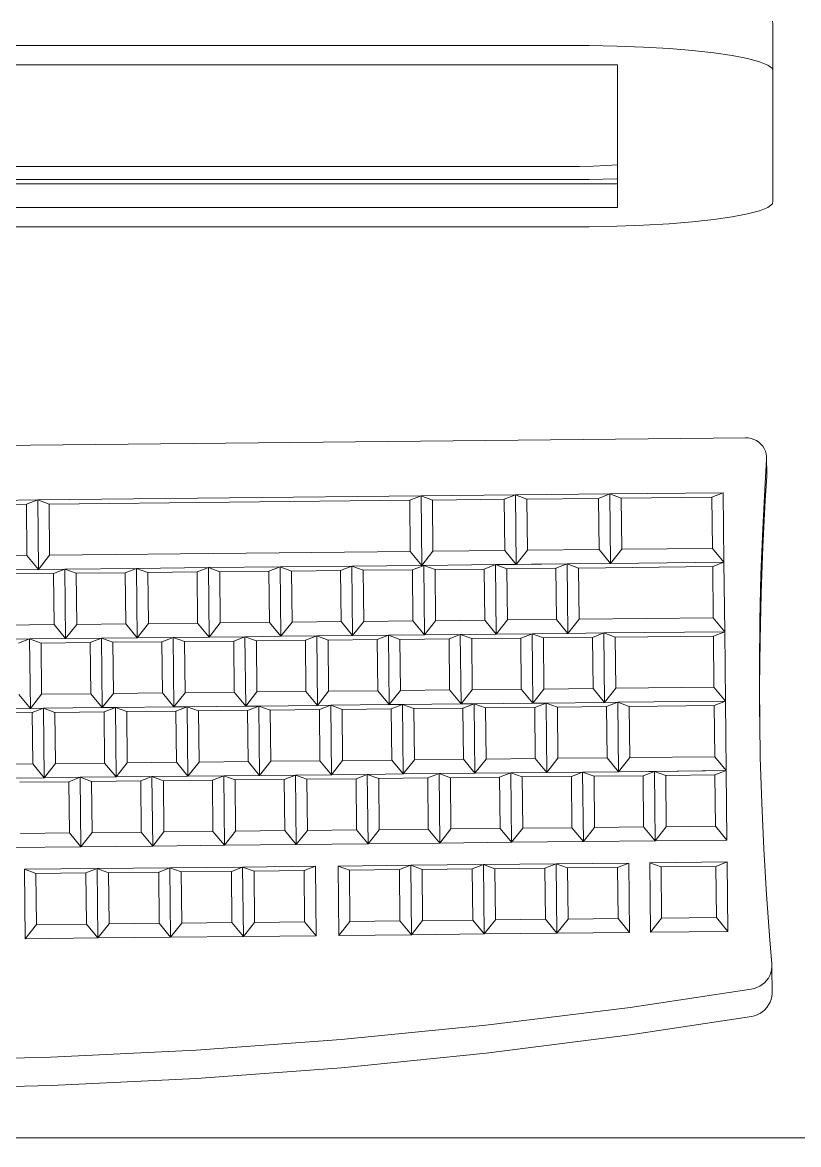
# Model space of a CAD drawing. Header units: metres. Extents: x -17 to 101, y 0 to 79.
# Drawn here: x 58.6773 to 58.8827, y 23.6111 to 23.908 of the extents above; entities that cross this region are included whole.
import ezdxf

# ---------------------------------------------------------------- set-up
doc = ezdxf.new("R2010")
doc.units = ezdxf.units.M
doc.linetypes.add('HIDDEN2', pattern=[0.1875, 0.125, -0.0625])
doc.layers.add('Cotas varias El', color=253, linetype='Continuous', lineweight=13)
doc.layers.add('TOMACORRIENTE', color=5, linetype='HIDDEN2', lineweight=30)

msp = doc.modelspace()

# ---------------------------------------------------------------- linework, layer by layer
at = {"layer": 'Cotas varias El'}
for p, q in [((58.8759, 23.90766), (58.87577, 23.90839)), ((58.8759, 23.90766), (58.8759, 23.89511)), ((58.82141, 23.90192), (58.43717, 23.90192)), ((58.82725, 23.90191), (58.82141, 23.90192)), ((58.83459, 23.90176), (58.82725, 23.90191)), ((58.8417, 23.90148), (58.83459, 23.90176)), ((58.84843, 23.90109), (58.8417, 23.90148)), ((58.85466, 23.90058), (58.84843, 23.90109)), ((58.86028, 23.89997), (58.85466, 23.90058)), ((58.86516, 23.89927), (58.86028, 23.89997)), ((58.86922, 23.89849), (58.86516, 23.89927)), ((58.87238, 23.89764), (58.86922, 23.89849)), ((58.8348, 23.89678), (58.42377, 23.89678)), ((58.8348, 23.87031), (58.8348, 23.89678)), ((58.87457, 23.89676), (58.87238, 23.89764)), ((58.87577, 23.89584), (58.87457, 23.89676)), ((58.8759, 23.89511), (58.87577, 23.89584)), ((58.8759, 23.86075), (58.8759, 23.89511)), ((58.43748, 23.86992), (58.8211, 23.86992)), ((58.8211, 23.86992), (58.82473, 23.86993)), ((58.82473, 23.86993), (58.82831, 23.87)), ((58.82831, 23.87), (58.83178, 23.87014)), ((58.83178, 23.87014), (58.8348, 23.87031)), ((58.8348, 23.86666), (58.8348, 23.87031)), ((58.8348, 23.86535), (58.42377, 23.86535)), ((58.82141, 23.86649), (58.43717, 23.86649)), ((58.82725, 23.86651), (58.82141, 23.86649)), ((58.83459, 23.86666), (58.82725, 23.86651)), ((58.8348, 23.86666), (58.83459, 23.86666)), ((58.8348, 23.86535), (58.8348, 23.86666)), ((58.8348, 23.85907), (58.8348, 23.86535)), ((58.87577, 23.86002), (58.87457, 23.8591)), ((58.8759, 23.86075), (58.87577, 23.86002)), ((58.8348, 23.85907), (58.42377, 23.85907)), ((58.86516, 23.85659), (58.86028, 23.85589)), ((58.86922, 23.85737), (58.86516, 23.85659)), ((58.87238, 23.85821), (58.86922, 23.85737)), ((58.87457, 23.8591), (58.87238, 23.85821)), ((58.82141, 23.85393), (58.43717, 23.85393)), ((58.82725, 23.85395), (58.82141, 23.85393)), ((58.83459, 23.8541), (58.82725, 23.85395)), ((58.8417, 23.85437), (58.83459, 23.8541)), ((58.84843, 23.85477), (58.8417, 23.85437)), ((58.85466, 23.85528), (58.84843, 23.85477)), ((58.86028, 23.85589), (58.85466, 23.85528)), ((58.86863, 23.79815, 0.04243), (58.42065, 23.79349, 0.04243)), ((58.86863, 23.79815, 0.04243), (58.86939, 23.7981, 0.04243)), ((58.86939, 23.7981, 0.04243), (58.87014, 23.79796, 0.04243)), ((58.87014, 23.79796, 0.04243), (58.87086, 23.79772, 0.04243)), ((58.87086, 23.79772, 0.04243), (58.87155, 23.79738, 0.04243)), ((58.87155, 23.79738, 0.04243), (58.87217, 23.79696, 0.04243)), ((58.87217, 23.79696, 0.04243), (58.87274, 23.79646, 0.04243)), ((58.87274, 23.79646, 0.04243), (58.87322, 23.79589, 0.04243)), ((58.87322, 23.79589, 0.04243), (58.87362, 23.79526, 0.04243)), ((58.87362, 23.79526, 0.04243), (58.87393, 23.79458, 0.04243)), ((58.87393, 23.79458, 0.04243), (58.87414, 23.79387, 0.04243)), ((58.87384, 23.78613, 0.04243), (58.87425, 23.7924, 0.04243)), ((58.87414, 23.79387, 0.04243), (58.87425, 23.79314, 0.04243)), ((58.87425, 23.79314, 0.04243), (58.87425, 23.7924, 0.04243)), ((58.87425, 23.7924, 0.04243), (58.87429, 23.78873, 0.04243)), ((58.87429, 23.78873, 0.04243), (58.87429, 23.78797, 0.04243)), ((58.87321, 23.77404, 0.04243), (58.87384, 23.78613, 0.04243)), ((58.87389, 23.78158, 0.04243), (58.87429, 23.78797, 0.04243)), ((58.68129, 23.78169, 0.04243), (58.78278, 23.78274, 0.04243)), ((58.78278, 23.78274, 0.04243), (58.7798, 23.78159, 0.04243)), ((58.78278, 23.78274, 0.04243), (58.80778, 23.783, 0.04243)), ((58.78298, 23.76437, 0.04243), (58.78278, 23.78274, 0.04243)), ((58.78278, 23.78274, 0.04243), (58.7858, 23.78165, 0.04243)), ((58.80778, 23.783, 0.04243), (58.80479, 23.78185, 0.04243)), ((58.80778, 23.783, 0.04243), (58.83278, 23.78326, 0.04243)), ((58.80778, 23.783, 0.04243), (58.80797, 23.76463, 0.04243)), ((58.80778, 23.783, 0.04243), (58.81079, 23.78191, 0.04243)), ((58.83278, 23.78326, 0.04243), (58.82979, 23.78211, 0.04243)), ((58.83278, 23.78326, 0.04243), (58.86278, 23.78358, 0.04243)), ((58.83297, 23.76489, 0.04243), (58.83278, 23.78326, 0.04243)), ((58.83278, 23.78326, 0.04243), (58.83579, 23.78217, 0.04243)), ((58.83579, 23.78217, 0.04243), (58.85979, 23.78242, 0.04243)), ((58.86278, 23.78358, 0.04243), (58.85979, 23.78242, 0.04243)), ((58.85979, 23.78242, 0.04243), (58.85993, 23.76888, 0.04243)), ((58.86278, 23.78358, 0.04243), (58.86297, 23.7652, 0.04243)), ((58.65629, 23.78143, 0.04243), (58.68129, 23.78169, 0.04243)), ((58.6593, 23.78034, 0.04243), (58.6783, 23.78053, 0.04243)), ((58.68129, 23.78169, 0.04243), (58.6783, 23.78053, 0.04243)), ((58.6783, 23.78053, 0.04243), (58.67844, 23.76699, 0.04243)), ((58.68129, 23.78169, 0.04243), (58.68148, 23.76331, 0.04243)), ((58.68129, 23.78169, 0.04243), (58.6843, 23.78059, 0.04243)), ((58.6843, 23.78059, 0.04243), (58.7798, 23.78159, 0.04243)), ((58.68444, 23.76705, 0.04243), (58.6843, 23.78059, 0.04243)), ((58.77994, 23.76805, 0.04243), (58.7798, 23.78159, 0.04243)), ((58.7858, 23.78165, 0.04243), (58.80479, 23.78185, 0.04243)), ((58.78594, 23.76811, 0.04243), (58.7858, 23.78165, 0.04243)), ((58.80479, 23.78185, 0.04243), (58.80494, 23.76831, 0.04243)), ((58.81079, 23.78191, 0.04243), (58.82979, 23.78211, 0.04243)), ((58.81094, 23.76837, 0.04243), (58.81079, 23.78191, 0.04243)), ((58.82979, 23.78211, 0.04243), (58.82993, 23.76857, 0.04243)), ((58.83593, 23.76863, 0.04243), (58.83579, 23.78217, 0.04243)), ((58.87326, 23.76925, 0.04243), (58.87389, 23.78158, 0.04243)), ((58.87276, 23.76194, 0.04243), (58.87321, 23.77404, 0.04243)), ((58.68444, 23.76705, 0.04243), (58.77994, 23.76805, 0.04243)), ((58.78298, 23.76437, 0.04243), (58.77994, 23.76805, 0.04243)), ((58.78298, 23.76437, 0.04243), (58.78594, 23.76811, 0.04243)), ((58.78594, 23.76811, 0.04243), (58.80494, 23.76831, 0.04243)), ((58.80797, 23.76463, 0.04243), (58.80494, 23.76831, 0.04243)), ((58.80797, 23.76463, 0.04243), (58.81094, 23.76837, 0.04243)), ((58.81094, 23.76837, 0.04243), (58.82993, 23.76857, 0.04243)), ((58.83297, 23.76489, 0.04243), (58.82993, 23.76857, 0.04243)), ((58.83297, 23.76489, 0.04243), (58.83593, 23.76863, 0.04243)), ((58.83593, 23.76863, 0.04243), (58.85993, 23.76888, 0.04243)), ((58.86297, 23.7652, 0.04243), (58.85993, 23.76888, 0.04243)), ((58.87281, 23.75692, 0.04243), (58.87326, 23.76925, 0.04243)), ((58.65944, 23.76679, 0.04243), (58.67844, 23.76699, 0.04243)), ((58.68148, 23.76331, 0.04243), (58.67844, 23.76699, 0.04243)), ((58.68148, 23.76331, 0.04243), (58.68444, 23.76705, 0.04243)), ((58.76448, 23.76417, 0.04243), (58.78298, 23.76437, 0.04243)), ((58.78348, 23.76437, 0.04243), (58.78049, 23.76322, 0.04243)), ((58.78298, 23.76437, 0.04243), (58.78348, 23.76437, 0.04243)), ((58.78348, 23.76437, 0.04243), (58.80247, 23.76457, 0.04243)), ((58.78367, 23.746, 0.04243), (58.78348, 23.76437, 0.04243)), ((58.78348, 23.76437, 0.04243), (58.78649, 23.76328, 0.04243)), ((58.80247, 23.76457, 0.04243), (58.79949, 23.76341, 0.04243)), ((58.80247, 23.76457, 0.04243), (58.82147, 23.76477, 0.04243)), ((58.80247, 23.76457, 0.04243), (58.80797, 23.76463, 0.04243)), ((58.80267, 23.74619, 0.04243), (58.80247, 23.76457, 0.04243)), ((58.80247, 23.76457, 0.04243), (58.80549, 23.76348, 0.04243)), ((58.82147, 23.76477, 0.04243), (58.80797, 23.76463, 0.04243)), ((58.82147, 23.76477, 0.04243), (58.81849, 23.76361, 0.04243)), ((58.82147, 23.76477, 0.04243), (58.83297, 23.76489, 0.04243)), ((58.82147, 23.76477, 0.04243), (58.82166, 23.74639, 0.04243)), ((58.82147, 23.76477, 0.04243), (58.82448, 23.76367, 0.04243)), ((58.86297, 23.7652, 0.04243), (58.83297, 23.76489, 0.04243)), ((58.86297, 23.7652, 0.04243), (58.85998, 23.76404, 0.04243)), ((58.86297, 23.7652, 0.04243), (58.86316, 23.74682, 0.04243)), ((58.66948, 23.76319, 0.04243), (58.68148, 23.76331, 0.04243)), ((58.67249, 23.76209, 0.04243), (58.68549, 23.76223, 0.04243)), ((58.68148, 23.76331, 0.04243), (58.68848, 23.76338, 0.04243)), ((58.68848, 23.76338, 0.04243), (58.68549, 23.76223, 0.04243)), ((58.68549, 23.76223, 0.04243), (58.68563, 23.74869, 0.04243)), ((58.68848, 23.76338, 0.04243), (58.70748, 23.76358, 0.04243)), ((58.68867, 23.74501, 0.04243), (58.68848, 23.76338, 0.04243)), ((58.68848, 23.76338, 0.04243), (58.69149, 23.76229, 0.04243)), ((58.69149, 23.76229, 0.04243), (58.70449, 23.76243, 0.04243)), ((58.69163, 23.74875, 0.04243), (58.69149, 23.76229, 0.04243)), ((58.70748, 23.76358, 0.04243), (58.70449, 23.76243, 0.04243)), ((58.70449, 23.76243, 0.04243), (58.70463, 23.74888, 0.04243)), ((58.70748, 23.76358, 0.04243), (58.72648, 23.76378, 0.04243)), ((58.70767, 23.74521, 0.04243), (58.70748, 23.76358, 0.04243)), ((58.70748, 23.76358, 0.04243), (58.71049, 23.76249, 0.04243)), ((58.71049, 23.76249, 0.04243), (58.72349, 23.76262, 0.04243)), ((58.71063, 23.74895, 0.04243), (58.71049, 23.76249, 0.04243)), ((58.72648, 23.76378, 0.04243), (58.72349, 23.76262, 0.04243)), ((58.72349, 23.76262, 0.04243), (58.72363, 23.74908, 0.04243)), ((58.72648, 23.76378, 0.04243), (58.74548, 23.76398, 0.04243)), ((58.72667, 23.7454, 0.04243), (58.72648, 23.76378, 0.04243)), ((58.72648, 23.76378, 0.04243), (58.72949, 23.76269, 0.04243)), ((58.72949, 23.76269, 0.04243), (58.74249, 23.76282, 0.04243)), ((58.72963, 23.74914, 0.04243), (58.72949, 23.76269, 0.04243)), ((58.74548, 23.76398, 0.04243), (58.74249, 23.76282, 0.04243)), ((58.74249, 23.76282, 0.04243), (58.74263, 23.74928, 0.04243)), ((58.74548, 23.76398, 0.04243), (58.76448, 23.76417, 0.04243)), ((58.74548, 23.76398, 0.04243), (58.74567, 23.7456, 0.04243)), ((58.74548, 23.76398, 0.04243), (58.74849, 23.76288, 0.04243)), ((58.74849, 23.76288, 0.04243), (58.76149, 23.76302, 0.04243)), ((58.74863, 23.74934, 0.04243), (58.74849, 23.76288, 0.04243)), ((58.76448, 23.76417, 0.04243), (58.76149, 23.76302, 0.04243)), ((58.76149, 23.76302, 0.04243), (58.76163, 23.74948, 0.04243)), ((58.76448, 23.76417, 0.04243), (58.76467, 23.7458, 0.04243)), ((58.76448, 23.76417, 0.04243), (58.76749, 23.76308, 0.04243)), ((58.76749, 23.76308, 0.04243), (58.78049, 23.76322, 0.04243)), ((58.76763, 23.74954, 0.04243), (58.76749, 23.76308, 0.04243)), ((58.78049, 23.76322, 0.04243), (58.78063, 23.74967, 0.04243)), ((58.78649, 23.76328, 0.04243), (58.79949, 23.76341, 0.04243)), ((58.78663, 23.74974, 0.04243), (58.78649, 23.76328, 0.04243)), ((58.79949, 23.76341, 0.04243), (58.79963, 23.74987, 0.04243)), ((58.80549, 23.76348, 0.04243), (58.81849, 23.76361, 0.04243)), ((58.80563, 23.74993, 0.04243), (58.80549, 23.76348, 0.04243)), ((58.81849, 23.76361, 0.04243), (58.81863, 23.75007, 0.04243)), ((58.82448, 23.76367, 0.04243), (58.85998, 23.76404, 0.04243)), ((58.82463, 23.75013, 0.04243), (58.82448, 23.76367, 0.04243)), ((58.85998, 23.76404, 0.04243), (58.86012, 23.7505, 0.04243)), ((58.87246, 23.74984, 0.04243), (58.87276, 23.76194, 0.04243)), ((58.87252, 23.74458, 0.04243), (58.87281, 23.75692, 0.04243)), ((58.76467, 23.7458, 0.04243), (58.76763, 23.74954, 0.04243)), ((58.76763, 23.74954, 0.04243), (58.78063, 23.74967, 0.04243)), ((58.78367, 23.746, 0.04243), (58.78063, 23.74967, 0.04243)), ((58.78367, 23.746, 0.04243), (58.78663, 23.74974, 0.04243)), ((58.78663, 23.74974, 0.04243), (58.79963, 23.74987, 0.04243)), ((58.80267, 23.74619, 0.04243), (58.79963, 23.74987, 0.04243)), ((58.80267, 23.74619, 0.04243), (58.80563, 23.74993, 0.04243)), ((58.80563, 23.74993, 0.04243), (58.81863, 23.75007, 0.04243)), ((58.82166, 23.74639, 0.04243), (58.81863, 23.75007, 0.04243)), ((58.82166, 23.74639, 0.04243), (58.82463, 23.75013, 0.04243)), ((58.82463, 23.75013, 0.04243), (58.86012, 23.7505, 0.04243)), ((58.86316, 23.74682, 0.04243), (58.86012, 23.7505, 0.04243)), ((58.87234, 23.73774, 0.04243), (58.87246, 23.74984, 0.04243)), ((58.67263, 23.74855, 0.04243), (58.68563, 23.74869, 0.04243)), ((58.68867, 23.74501, 0.04243), (58.68563, 23.74869, 0.04243)), ((58.68867, 23.74501, 0.04243), (58.69163, 23.74875, 0.04243)), ((58.69163, 23.74875, 0.04243), (58.70463, 23.74888, 0.04243)), ((58.70767, 23.74521, 0.04243), (58.70463, 23.74888, 0.04243)), ((58.70767, 23.74521, 0.04243), (58.71063, 23.74895, 0.04243)), ((58.71063, 23.74895, 0.04243), (58.72363, 23.74908, 0.04243)), ((58.72667, 23.7454, 0.04243), (58.72363, 23.74908, 0.04243)), ((58.72667, 23.7454, 0.04243), (58.72963, 23.74914, 0.04243)), ((58.72963, 23.74914, 0.04243), (58.74263, 23.74928, 0.04243)), ((58.74567, 23.7456, 0.04243), (58.74263, 23.74928, 0.04243)), ((58.74567, 23.7456, 0.04243), (58.74863, 23.74934, 0.04243)), ((58.74863, 23.74934, 0.04243), (58.76163, 23.74948, 0.04243)), ((58.76467, 23.7458, 0.04243), (58.76163, 23.74948, 0.04243)), ((58.86316, 23.74682, 0.04243), (58.83116, 23.74649, 0.04243)), ((58.86316, 23.74682, 0.04243), (58.86017, 23.74566, 0.04243)), ((58.86316, 23.74682, 0.04243), (58.86335, 23.72844, 0.04243)), ((58.67917, 23.74491, 0.04243), (58.66967, 23.74481, 0.04243)), ((58.67917, 23.74491, 0.04243), (58.67618, 23.74375, 0.04243)), ((58.67917, 23.74491, 0.04243), (58.68867, 23.74501, 0.04243)), ((58.67936, 23.72653, 0.04243), (58.67917, 23.74491, 0.04243)), ((58.67917, 23.74491, 0.04243), (58.68218, 23.74381, 0.04243)), ((58.68218, 23.74381, 0.04243), (58.69518, 23.74395, 0.04243)), ((58.68232, 23.73027, 0.04243), (58.68218, 23.74381, 0.04243)), ((58.69817, 23.74511, 0.04243), (58.68867, 23.74501, 0.04243)), ((58.69817, 23.74511, 0.04243), (58.69518, 23.74395, 0.04243)), ((58.69518, 23.74395, 0.04243), (58.69532, 23.73041, 0.04243)), ((58.69817, 23.74511, 0.04243), (58.70767, 23.74521, 0.04243)), ((58.69817, 23.74511, 0.04243), (58.69836, 23.72673, 0.04243)), ((58.69817, 23.74511, 0.04243), (58.70118, 23.74401, 0.04243)), ((58.70118, 23.74401, 0.04243), (58.71418, 23.74415, 0.04243)), ((58.70132, 23.73047, 0.04243), (58.70118, 23.74401, 0.04243)), ((58.71717, 23.7453, 0.04243), (58.70767, 23.74521, 0.04243)), ((58.71717, 23.7453, 0.04243), (58.71418, 23.74415, 0.04243)), ((58.71418, 23.74415, 0.04243), (58.71432, 23.73061, 0.04243)), ((58.72667, 23.7454, 0.04243), (58.71717, 23.7453, 0.04243)), ((58.71736, 23.72693, 0.04243), (58.71717, 23.7453, 0.04243)), ((58.71717, 23.7453, 0.04243), (58.72018, 23.74421, 0.04243)), ((58.72018, 23.74421, 0.04243), (58.73318, 23.74434, 0.04243)), ((58.72032, 23.73067, 0.04243), (58.72018, 23.74421, 0.04243)), ((58.73617, 23.7455, 0.04243), (58.72667, 23.7454, 0.04243)), ((58.73617, 23.7455, 0.04243), (58.73318, 23.74434, 0.04243)), ((58.73318, 23.74434, 0.04243), (58.73332, 23.7308, 0.04243)), ((58.74567, 23.7456, 0.04243), (58.73617, 23.7455, 0.04243)), ((58.73636, 23.72712, 0.04243), (58.73617, 23.7455, 0.04243)), ((58.73617, 23.7455, 0.04243), (58.73918, 23.74441, 0.04243)), ((58.73918, 23.74441, 0.04243), (58.75218, 23.74454, 0.04243)), ((58.73932, 23.73087, 0.04243), (58.73918, 23.74441, 0.04243)), ((58.75517, 23.7457, 0.04243), (58.74567, 23.7456, 0.04243)), ((58.75517, 23.7457, 0.04243), (58.75218, 23.74454, 0.04243)), ((58.75218, 23.74454, 0.04243), (58.75232, 23.731, 0.04243)), ((58.75517, 23.7457, 0.04243), (58.76467, 23.7458, 0.04243)), ((58.75536, 23.72732, 0.04243), (58.75517, 23.7457, 0.04243)), ((58.75517, 23.7457, 0.04243), (58.75818, 23.7446, 0.04243)), ((58.75818, 23.7446, 0.04243), (58.77118, 23.74474, 0.04243)), ((58.75832, 23.73106, 0.04243), (58.75818, 23.7446, 0.04243)), ((58.77417, 23.7459, 0.04243), (58.76467, 23.7458, 0.04243)), ((58.77417, 23.7459, 0.04243), (58.77118, 23.74474, 0.04243)), ((58.77118, 23.74474, 0.04243), (58.77132, 23.7312, 0.04243)), ((58.78367, 23.746, 0.04243), (58.77417, 23.7459, 0.04243)), ((58.77417, 23.7459, 0.04243), (58.77436, 23.72752, 0.04243)), ((58.77417, 23.7459, 0.04243), (58.77718, 23.7448, 0.04243)), ((58.77718, 23.7448, 0.04243), (58.79018, 23.74494, 0.04243)), ((58.77732, 23.73126, 0.04243), (58.77718, 23.7448, 0.04243)), ((58.79317, 23.74609, 0.04243), (58.78367, 23.746, 0.04243)), ((58.79317, 23.74609, 0.04243), (58.79018, 23.74494, 0.04243)), ((58.79018, 23.74494, 0.04243), (58.79032, 23.7314, 0.04243)), ((58.80267, 23.74619, 0.04243), (58.79317, 23.74609, 0.04243)), ((58.79317, 23.74609, 0.04243), (58.79336, 23.72772, 0.04243)), ((58.79317, 23.74609, 0.04243), (58.79618, 23.745, 0.04243)), ((58.79618, 23.745, 0.04243), (58.80918, 23.74513, 0.04243)), ((58.79632, 23.73146, 0.04243), (58.79618, 23.745, 0.04243)), ((58.81216, 23.74629, 0.04243), (58.80267, 23.74619, 0.04243)), ((58.81216, 23.74629, 0.04243), (58.80918, 23.74513, 0.04243)), ((58.80918, 23.74513, 0.04243), (58.80932, 23.73159, 0.04243)), ((58.82166, 23.74639, 0.04243), (58.81216, 23.74629, 0.04243)), ((58.81216, 23.74629, 0.04243), (58.81236, 23.72791, 0.04243)), ((58.81216, 23.74629, 0.04243), (58.81518, 23.7452, 0.04243)), ((58.81518, 23.7452, 0.04243), (58.82818, 23.74533, 0.04243)), ((58.81532, 23.73166, 0.04243), (58.81518, 23.7452, 0.04243)), ((58.83116, 23.74649, 0.04243), (58.82166, 23.74639, 0.04243)), ((58.83116, 23.74649, 0.04243), (58.82818, 23.74533, 0.04243)), ((58.82818, 23.74533, 0.04243), (58.82832, 23.73179, 0.04243)), ((58.83135, 23.72811, 0.04243), (58.83116, 23.74649, 0.04243)), ((58.83116, 23.74649, 0.04243), (58.83418, 23.74539, 0.04243)), ((58.83418, 23.74539, 0.04243), (58.86017, 23.74566, 0.04243)), ((58.83432, 23.73185, 0.04243), (58.83418, 23.74539, 0.04243)), ((58.86017, 23.74566, 0.04243), (58.86031, 23.73212, 0.04243)), ((58.8724, 23.73224, 0.04243), (58.87252, 23.74458, 0.04243)), ((58.87238, 23.72564, 0.04243), (58.87234, 23.73774, 0.04243)), ((58.81532, 23.73166, 0.04243), (58.82832, 23.73179, 0.04243)), ((58.83135, 23.72811, 0.04243), (58.82832, 23.73179, 0.04243)), ((58.83135, 23.72811, 0.04243), (58.83432, 23.73185, 0.04243)), ((58.83432, 23.73185, 0.04243), (58.86031, 23.73212, 0.04243)), ((58.86335, 23.72844, 0.04243), (58.86031, 23.73212, 0.04243)), ((58.87243, 23.72279, 0.04243), (58.8724, 23.73224, 0.04243)), ((58.67936, 23.72653, 0.04243), (58.67632, 23.73021, 0.04243)), ((58.67936, 23.72653, 0.04243), (58.68232, 23.73027, 0.04243)), ((58.68232, 23.73027, 0.04243), (58.69532, 23.73041, 0.04243)), ((58.69836, 23.72673, 0.04243), (58.69532, 23.73041, 0.04243)), ((58.69836, 23.72673, 0.04243), (58.70132, 23.73047, 0.04243)), ((58.70132, 23.73047, 0.04243), (58.71432, 23.73061, 0.04243)), ((58.71736, 23.72693, 0.04243), (58.71432, 23.73061, 0.04243)), ((58.71736, 23.72693, 0.04243), (58.72032, 23.73067, 0.04243)), ((58.72032, 23.73067, 0.04243), (58.73332, 23.7308, 0.04243)), ((58.73636, 23.72712, 0.04243), (58.73332, 23.7308, 0.04243)), ((58.73636, 23.72712, 0.04243), (58.73932, 23.73087, 0.04243)), ((58.73932, 23.73087, 0.04243), (58.75232, 23.731, 0.04243)), ((58.75536, 23.72732, 0.04243), (58.75232, 23.731, 0.04243)), ((58.75536, 23.72732, 0.04243), (58.75832, 23.73106, 0.04243)), ((58.75832, 23.73106, 0.04243), (58.77132, 23.7312, 0.04243)), ((58.77436, 23.72752, 0.04243), (58.77132, 23.7312, 0.04243)), ((58.77436, 23.72752, 0.04243), (58.77732, 23.73126, 0.04243)), ((58.77732, 23.73126, 0.04243), (58.79032, 23.7314, 0.04243)), ((58.79336, 23.72772, 0.04243), (58.79032, 23.7314, 0.04243)), ((58.79336, 23.72772, 0.04243), (58.79632, 23.73146, 0.04243)), ((58.79632, 23.73146, 0.04243), (58.80932, 23.73159, 0.04243)), ((58.81236, 23.72791, 0.04243), (58.80932, 23.73159, 0.04243)), ((58.81236, 23.72791, 0.04243), (58.81532, 23.73166, 0.04243)), ((58.67936, 23.72653, 0.04243), (58.66386, 23.72637, 0.04243)), ((58.68286, 23.72657, 0.04243), (58.67936, 23.72653, 0.04243)), ((58.68286, 23.72657, 0.04243), (58.67987, 23.72541, 0.04243)), ((58.68286, 23.72657, 0.04243), (58.69836, 23.72673, 0.04243)), ((58.68305, 23.70819, 0.04243), (58.68286, 23.72657, 0.04243)), ((58.68286, 23.72657, 0.04243), (58.68587, 23.72547, 0.04243)), ((58.69836, 23.72673, 0.04243), (58.70186, 23.72677, 0.04243)), ((58.69886, 23.72673, 0.04243), (58.70186, 23.72677, 0.04243)), ((58.70186, 23.72677, 0.04243), (58.69887, 23.72561, 0.04243)), ((58.71736, 23.72693, 0.04243), (58.70186, 23.72677, 0.04243)), ((58.70186, 23.72677, 0.04243), (58.70205, 23.70839, 0.04243)), ((58.70186, 23.72677, 0.04243), (58.70487, 23.72567, 0.04243)), ((58.70487, 23.72567, 0.04243), (58.71787, 23.72581, 0.04243)), ((58.72086, 23.72696, 0.04243), (58.71736, 23.72693, 0.04243)), ((58.72086, 23.72696, 0.04243), (58.71787, 23.72581, 0.04243)), ((58.71787, 23.72581, 0.04243), (58.71801, 23.71227, 0.04243)), ((58.73636, 23.72712, 0.04243), (58.72086, 23.72696, 0.04243)), ((58.72105, 23.70859, 0.04243), (58.72086, 23.72696, 0.04243)), ((58.72086, 23.72696, 0.04243), (58.72387, 23.72587, 0.04243)), ((58.72387, 23.72587, 0.04243), (58.73687, 23.726, 0.04243)), ((58.72401, 23.71233, 0.04243), (58.72387, 23.72587, 0.04243)), ((58.73636, 23.72712, 0.04243), (58.73986, 23.72716, 0.04243)), ((58.73986, 23.72716, 0.04243), (58.73687, 23.726, 0.04243)), ((58.73687, 23.726, 0.04243), (58.73701, 23.71246, 0.04243)), ((58.73986, 23.72716, 0.04243), (58.75536, 23.72732, 0.04243)), ((58.74005, 23.70878, 0.04243), (58.73986, 23.72716, 0.04243)), ((58.73986, 23.72716, 0.04243), (58.74287, 23.72607, 0.04243)), ((58.74287, 23.72607, 0.04243), (58.75587, 23.7262, 0.04243)), ((58.74301, 23.71253, 0.04243), (58.74287, 23.72607, 0.04243)), ((58.75886, 23.72736, 0.04243), (58.75536, 23.72732, 0.04243)), ((58.75886, 23.72736, 0.04243), (58.75587, 23.7262, 0.04243)), ((58.75587, 23.7262, 0.04243), (58.75601, 23.71266, 0.04243)), ((58.77436, 23.72752, 0.04243), (58.75886, 23.72736, 0.04243)), ((58.75886, 23.72736, 0.04243), (58.75905, 23.70898, 0.04243)), ((58.75886, 23.72736, 0.04243), (58.76187, 23.72626, 0.04243)), ((58.76187, 23.72626, 0.04243), (58.77487, 23.7264, 0.04243)), ((58.76201, 23.71272, 0.04243), (58.76187, 23.72626, 0.04243)), ((58.77786, 23.72756, 0.04243), (58.77436, 23.72752, 0.04243)), ((58.77786, 23.72756, 0.04243), (58.77487, 23.7264, 0.04243)), ((58.77487, 23.7264, 0.04243), (58.77501, 23.71286, 0.04243)), ((58.77786, 23.72756, 0.04243), (58.79336, 23.72772, 0.04243)), ((58.77805, 23.70918, 0.04243), (58.77786, 23.72756, 0.04243)), ((58.77786, 23.72756, 0.04243), (58.78087, 23.72646, 0.04243)), ((58.78087, 23.72646, 0.04243), (58.79387, 23.7266, 0.04243)), ((58.78101, 23.71292, 0.04243), (58.78087, 23.72646, 0.04243)), ((58.79686, 23.72775, 0.04243), (58.79336, 23.72772, 0.04243)), ((58.79686, 23.72775, 0.04243), (58.79387, 23.7266, 0.04243)), ((58.79387, 23.7266, 0.04243), (58.79401, 23.71306, 0.04243)), ((58.81236, 23.72791, 0.04243), (58.79686, 23.72775, 0.04243)), ((58.79705, 23.70938, 0.04243), (58.79686, 23.72775, 0.04243)), ((58.79686, 23.72775, 0.04243), (58.79987, 23.72666, 0.04243)), ((58.79987, 23.72666, 0.04243), (58.81287, 23.72679, 0.04243)), ((58.80001, 23.71312, 0.04243), (58.79987, 23.72666, 0.04243)), ((58.81586, 23.72795, 0.04243), (58.81236, 23.72791, 0.04243)), ((58.81586, 23.72795, 0.04243), (58.81287, 23.72679, 0.04243)), ((58.81287, 23.72679, 0.04243), (58.81301, 23.71325, 0.04243)), ((58.81586, 23.72795, 0.04243), (58.83135, 23.72811, 0.04243)), ((58.81605, 23.70957, 0.04243), (58.81586, 23.72795, 0.04243)), ((58.81586, 23.72795, 0.04243), (58.81887, 23.72686, 0.04243)), ((58.81887, 23.72686, 0.04243), (58.83187, 23.72699, 0.04243)), ((58.81901, 23.71332, 0.04243), (58.81887, 23.72686, 0.04243)), ((58.83135, 23.72811, 0.04243), (58.83485, 23.72815, 0.04243)), ((58.83485, 23.72815, 0.04243), (58.83187, 23.72699, 0.04243)), ((58.83187, 23.72699, 0.04243), (58.83201, 23.71345, 0.04243)), ((58.83485, 23.72815, 0.04243), (58.86335, 23.72844, 0.04243)), ((58.83505, 23.70977, 0.04243), (58.83485, 23.72815, 0.04243)), ((58.83485, 23.72815, 0.04243), (58.83787, 23.72705, 0.04243)), ((58.83787, 23.72705, 0.04243), (58.86037, 23.72729, 0.04243)), ((58.83801, 23.71351, 0.04243), (58.83787, 23.72705, 0.04243)), ((58.86335, 23.72844, 0.04243), (58.86037, 23.72729, 0.04243)), ((58.86037, 23.72729, 0.04243), (58.86051, 23.71375, 0.04243)), ((58.86335, 23.72844, 0.04243), (58.86354, 23.71007, 0.04243)), ((58.66688, 23.72528, 0.04243), (58.67987, 23.72541, 0.04243)), ((58.67987, 23.72541, 0.04243), (58.68002, 23.71187, 0.04243)), ((58.68587, 23.72547, 0.04243), (58.69887, 23.72561, 0.04243)), ((58.68602, 23.71193, 0.04243), (58.68587, 23.72547, 0.04243)), ((58.69887, 23.72561, 0.04243), (58.69901, 23.71207, 0.04243)), ((58.70501, 23.71213, 0.04243), (58.70487, 23.72567, 0.04243)), ((58.87243, 23.72279, 0.04243), (58.87238, 23.72564, 0.04243)), ((58.87259, 23.71353, 0.04243), (58.87243, 23.72279, 0.04243)), ((58.66702, 23.71174, 0.04243), (58.68002, 23.71187, 0.04243)), ((58.68305, 23.70819, 0.04243), (58.68002, 23.71187, 0.04243)), ((58.68305, 23.70819, 0.04243), (58.68602, 23.71193, 0.04243)), ((58.68602, 23.71193, 0.04243), (58.69901, 23.71207, 0.04243)), ((58.70205, 23.70839, 0.04243), (58.69901, 23.71207, 0.04243)), ((58.70205, 23.70839, 0.04243), (58.70501, 23.71213, 0.04243)), ((58.70501, 23.71213, 0.04243), (58.71801, 23.71227, 0.04243)), ((58.72105, 23.70859, 0.04243), (58.71801, 23.71227, 0.04243)), ((58.72105, 23.70859, 0.04243), (58.72401, 23.71233, 0.04243)), ((58.72401, 23.71233, 0.04243), (58.73701, 23.71246, 0.04243)), ((58.74005, 23.70878, 0.04243), (58.73701, 23.71246, 0.04243)), ((58.74005, 23.70878, 0.04243), (58.74301, 23.71253, 0.04243)), ((58.74301, 23.71253, 0.04243), (58.75601, 23.71266, 0.04243)), ((58.75905, 23.70898, 0.04243), (58.75601, 23.71266, 0.04243)), ((58.75905, 23.70898, 0.04243), (58.76201, 23.71272, 0.04243)), ((58.76201, 23.71272, 0.04243), (58.77501, 23.71286, 0.04243)), ((58.77805, 23.70918, 0.04243), (58.77501, 23.71286, 0.04243)), ((58.77805, 23.70918, 0.04243), (58.78101, 23.71292, 0.04243)), ((58.78101, 23.71292, 0.04243), (58.79401, 23.71306, 0.04243)), ((58.79705, 23.70938, 0.04243), (58.79401, 23.71306, 0.04243)), ((58.79705, 23.70938, 0.04243), (58.80001, 23.71312, 0.04243)), ((58.80001, 23.71312, 0.04243), (58.81301, 23.71325, 0.04243)), ((58.81605, 23.70957, 0.04243), (58.81301, 23.71325, 0.04243)), ((58.81605, 23.70957, 0.04243), (58.81901, 23.71332, 0.04243)), ((58.81901, 23.71332, 0.04243), (58.83201, 23.71345, 0.04243)), ((58.83505, 23.70977, 0.04243), (58.83201, 23.71345, 0.04243)), ((58.83505, 23.70977, 0.04243), (58.83801, 23.71351, 0.04243)), ((58.83801, 23.71351, 0.04243), (58.86051, 23.71375, 0.04243)), ((58.86354, 23.71007, 0.04243), (58.86051, 23.71375, 0.04243)), ((58.87297, 23.70144, 0.04243), (58.87259, 23.71353, 0.04243)), ((58.68305, 23.70819, 0.04243), (58.67355, 23.70809, 0.04243)), ((58.68305, 23.70819, 0.04243), (58.69255, 23.70829, 0.04243)), ((58.69255, 23.70829, 0.04243), (58.68957, 23.70713, 0.04243)), ((58.70205, 23.70839, 0.04243), (58.69255, 23.70829, 0.04243)), ((58.69274, 23.68991, 0.04243), (58.69255, 23.70829, 0.04243)), ((58.69255, 23.70829, 0.04243), (58.69557, 23.7072, 0.04243)), ((58.70205, 23.70839, 0.04243), (58.71155, 23.70849, 0.04243)), ((58.71155, 23.70849, 0.04243), (58.70856, 23.70733, 0.04243)), ((58.71155, 23.70849, 0.04243), (58.72105, 23.70859, 0.04243)), ((58.71174, 23.69011, 0.04243), (58.71155, 23.70849, 0.04243)), ((58.71155, 23.70849, 0.04243), (58.71456, 23.70739, 0.04243)), ((58.72105, 23.70859, 0.04243), (58.73055, 23.70868, 0.04243)), ((58.73055, 23.70868, 0.04243), (58.72756, 23.70753, 0.04243)), ((58.74005, 23.70878, 0.04243), (58.73055, 23.70868, 0.04243)), ((58.73074, 23.69031, 0.04243), (58.73055, 23.70868, 0.04243)), ((58.73055, 23.70868, 0.04243), (58.73356, 23.70759, 0.04243)), ((58.74005, 23.70878, 0.04243), (58.74955, 23.70888, 0.04243)), ((58.74955, 23.70888, 0.04243), (58.74055, 23.70879, 0.04243)), ((58.74955, 23.70888, 0.04243), (58.74656, 23.70773, 0.04243)), ((58.75905, 23.70898, 0.04243), (58.74955, 23.70888, 0.04243)), ((58.74955, 23.70888, 0.04243), (58.74974, 23.69051, 0.04243)), ((58.74955, 23.70888, 0.04243), (58.75256, 23.70779, 0.04243)), ((58.76855, 23.70908, 0.04243), (58.75905, 23.70898, 0.04243)), ((58.76855, 23.70908, 0.04243), (58.76556, 23.70792, 0.04243)), ((58.77805, 23.70918, 0.04243), (58.76855, 23.70908, 0.04243)), ((58.76855, 23.70908, 0.04243), (58.76874, 23.6907, 0.04243)), ((58.76855, 23.70908, 0.04243), (58.77156, 23.70799, 0.04243)), ((58.77156, 23.70799, 0.04243), (58.78456, 23.70812, 0.04243)), ((58.7717, 23.69444, 0.04243), (58.77156, 23.70799, 0.04243)), ((58.78755, 23.70928, 0.04243), (58.77805, 23.70918, 0.04243)), ((58.78755, 23.70928, 0.04243), (58.78456, 23.70812, 0.04243)), ((58.78456, 23.70812, 0.04243), (58.7847, 23.69458, 0.04243)), ((58.79705, 23.70938, 0.04243), (58.78755, 23.70928, 0.04243)), ((58.78774, 23.6909, 0.04243), (58.78755, 23.70928, 0.04243)), ((58.78755, 23.70928, 0.04243), (58.79056, 23.70818, 0.04243)), ((58.79056, 23.70818, 0.04243), (58.80356, 23.70832, 0.04243)), ((58.7907, 23.69464, 0.04243), (58.79056, 23.70818, 0.04243)), ((58.80655, 23.70947, 0.04243), (58.79705, 23.70938, 0.04243)), ((58.80655, 23.70947, 0.04243), (58.80356, 23.70832, 0.04243)), ((58.80356, 23.70832, 0.04243), (58.8037, 23.69478, 0.04243)), ((58.81605, 23.70957, 0.04243), (58.80655, 23.70947, 0.04243)), ((58.80674, 23.6911, 0.04243), (58.80655, 23.70947, 0.04243)), ((58.80655, 23.70947, 0.04243), (58.80956, 23.70838, 0.04243)), ((58.80956, 23.70838, 0.04243), (58.82256, 23.70852, 0.04243)), ((58.8097, 23.69484, 0.04243), (58.80956, 23.70838, 0.04243)), ((58.82555, 23.70967, 0.04243), (58.81605, 23.70957, 0.04243)), ((58.82555, 23.70967, 0.04243), (58.82256, 23.70852, 0.04243)), ((58.82256, 23.70852, 0.04243), (58.8227, 23.69497, 0.04243)), ((58.83505, 23.70977, 0.04243), (58.82555, 23.70967, 0.04243)), ((58.82555, 23.70967, 0.04243), (58.82574, 23.6913, 0.04243)), ((58.82555, 23.70967, 0.04243), (58.82856, 23.70858, 0.04243)), ((58.82856, 23.70858, 0.04243), (58.84156, 23.70871, 0.04243)), ((58.8287, 23.69504, 0.04243), (58.82856, 23.70858, 0.04243)), ((58.84455, 23.70987, 0.04243), (58.83505, 23.70977, 0.04243)), ((58.83555, 23.70978, 0.04243), (58.85804, 23.71001, 0.04243)), ((58.84455, 23.70987, 0.04243), (58.84156, 23.70871, 0.04243)), ((58.84156, 23.70871, 0.04243), (58.8417, 23.69517, 0.04243)), ((58.84455, 23.70987, 0.04243), (58.86354, 23.71007, 0.04243)), ((58.84474, 23.69149, 0.04243), (58.84455, 23.70987, 0.04243)), ((58.84455, 23.70987, 0.04243), (58.84756, 23.70878, 0.04243)), ((58.84756, 23.70878, 0.04243), (58.86056, 23.70891, 0.04243)), ((58.8477, 23.69523, 0.04243), (58.84756, 23.70878, 0.04243)), ((58.86354, 23.71007, 0.04243), (58.86056, 23.70891, 0.04243)), ((58.86056, 23.70891, 0.04243), (58.8607, 23.69537, 0.04243)), ((58.86354, 23.71007, 0.04243), (58.86374, 23.69169, 0.04243)), ((58.67657, 23.707, 0.04243), (58.68957, 23.70713, 0.04243)), ((58.68957, 23.70713, 0.04243), (58.68971, 23.69359, 0.04243)), ((58.69557, 23.7072, 0.04243), (58.70856, 23.70733, 0.04243)), ((58.69571, 23.69365, 0.04243), (58.69557, 23.7072, 0.04243)), ((58.70856, 23.70733, 0.04243), (58.70871, 23.69379, 0.04243)), ((58.71456, 23.70739, 0.04243), (58.72756, 23.70753, 0.04243)), ((58.7147, 23.69385, 0.04243), (58.71456, 23.70739, 0.04243)), ((58.72756, 23.70753, 0.04243), (58.7277, 23.69399, 0.04243)), ((58.73356, 23.70759, 0.04243), (58.74656, 23.70773, 0.04243)), ((58.7337, 23.69405, 0.04243), (58.73356, 23.70759, 0.04243)), ((58.74656, 23.70773, 0.04243), (58.7467, 23.69418, 0.04243)), ((58.75256, 23.70779, 0.04243), (58.76556, 23.70792, 0.04243)), ((58.7527, 23.69425, 0.04243), (58.75256, 23.70779, 0.04243)), ((58.76556, 23.70792, 0.04243), (58.7657, 23.69438, 0.04243)), ((58.87351, 23.68934, 0.04243), (58.87297, 23.70144, 0.04243)), ((58.67671, 23.69346, 0.04243), (58.68971, 23.69359, 0.04243)), ((58.69274, 23.68991, 0.04243), (58.68971, 23.69359, 0.04243)), ((58.69274, 23.68991, 0.04243), (58.69571, 23.69365, 0.04243)), ((58.69571, 23.69365, 0.04243), (58.70871, 23.69379, 0.04243)), ((58.71174, 23.69011, 0.04243), (58.70871, 23.69379, 0.04243)), ((58.71174, 23.69011, 0.04243), (58.7147, 23.69385, 0.04243)), ((58.7147, 23.69385, 0.04243), (58.7277, 23.69399, 0.04243)), ((58.73074, 23.69031, 0.04243), (58.7277, 23.69399, 0.04243)), ((58.73074, 23.69031, 0.04243), (58.7337, 23.69405, 0.04243)), ((58.7337, 23.69405, 0.04243), (58.7467, 23.69418, 0.04243)), ((58.74974, 23.69051, 0.04243), (58.7467, 23.69418, 0.04243)), ((58.74974, 23.69051, 0.04243), (58.7527, 23.69425, 0.04243)), ((58.7527, 23.69425, 0.04243), (58.7657, 23.69438, 0.04243)), ((58.76874, 23.6907, 0.04243), (58.7657, 23.69438, 0.04243)), ((58.76874, 23.6907, 0.04243), (58.7717, 23.69444, 0.04243)), ((58.7717, 23.69444, 0.04243), (58.7847, 23.69458, 0.04243)), ((58.78774, 23.6909, 0.04243), (58.7847, 23.69458, 0.04243)), ((58.78774, 23.6909, 0.04243), (58.7907, 23.69464, 0.04243)), ((58.7907, 23.69464, 0.04243), (58.8037, 23.69478, 0.04243)), ((58.80674, 23.6911, 0.04243), (58.8037, 23.69478, 0.04243)), ((58.80674, 23.6911, 0.04243), (58.8097, 23.69484, 0.04243)), ((58.8097, 23.69484, 0.04243), (58.8227, 23.69497, 0.04243)), ((58.82574, 23.6913, 0.04243), (58.8227, 23.69497, 0.04243)), ((58.82574, 23.6913, 0.04243), (58.8287, 23.69504, 0.04243)), ((58.8287, 23.69504, 0.04243), (58.8417, 23.69517, 0.04243)), ((58.84474, 23.69149, 0.04243), (58.8417, 23.69517, 0.04243)), ((58.84474, 23.69149, 0.04243), (58.8477, 23.69523, 0.04243)), ((58.8477, 23.69523, 0.04243), (58.8607, 23.69537, 0.04243)), ((58.86374, 23.69169, 0.04243), (58.8607, 23.69537, 0.04243)), ((58.71174, 23.69011, 0.04243), (58.73074, 23.69031, 0.04243)), ((58.73074, 23.69031, 0.04243), (58.74974, 23.69051, 0.04243)), ((58.74974, 23.69051, 0.04243), (58.76874, 23.6907, 0.04243)), ((58.76874, 23.6907, 0.04243), (58.78774, 23.6909, 0.04243)), ((58.78774, 23.6909, 0.04243), (58.80674, 23.6911, 0.04243)), ((58.80674, 23.6911, 0.04243), (58.82574, 23.6913, 0.04243)), ((58.82574, 23.6913, 0.04243), (58.84474, 23.69149, 0.04243)), ((58.84474, 23.69149, 0.04243), (58.86374, 23.69169, 0.04243)), ((58.67375, 23.68972, 0.04243), (58.69274, 23.68991, 0.04243)), ((58.69274, 23.68991, 0.04243), (58.71174, 23.69011, 0.04243)), ((58.87422, 23.67726, 0.04243), (58.87351, 23.68934, 0.04243)), ((58.69705, 23.68415, 0.04243), (58.7163, 23.68435, 0.04243)), ((58.7163, 23.68435, 0.04243), (58.71332, 23.6832, 0.04243)), ((58.7163, 23.68435, 0.04243), (58.73555, 23.68455, 0.04243)), ((58.7163, 23.68435, 0.04243), (58.71649, 23.66598, 0.04243)), ((58.7163, 23.68435, 0.04243), (58.71932, 23.68326, 0.04243)), ((58.73555, 23.68455, 0.04243), (58.73256, 23.6834, 0.04243)), ((58.73555, 23.68455, 0.04243), (58.7548, 23.68475, 0.04243)), ((58.73574, 23.66618, 0.04243), (58.73555, 23.68455, 0.04243)), ((58.73555, 23.68455, 0.04243), (58.73856, 23.68346, 0.04243)), ((58.7548, 23.68475, 0.04243), (58.75181, 23.6836, 0.04243)), ((58.7548, 23.68475, 0.04243), (58.75499, 23.66638, 0.04243)), ((58.7608, 23.68482, 0.04243), (58.78005, 23.68502, 0.04243)), ((58.76099, 23.66644, 0.04243), (58.7608, 23.68482, 0.04243)), ((58.7608, 23.68482, 0.04243), (58.76381, 23.68372, 0.04243)), ((58.78005, 23.68502, 0.04243), (58.77706, 23.68386, 0.04243)), ((58.78005, 23.68502, 0.04243), (58.7993, 23.68522, 0.04243)), ((58.78024, 23.66664, 0.04243), (58.78005, 23.68502, 0.04243)), ((58.78005, 23.68502, 0.04243), (58.78306, 23.68392, 0.04243)), ((58.7993, 23.68522, 0.04243), (58.79631, 23.68406, 0.04243)), ((58.7993, 23.68522, 0.04243), (58.81855, 23.68542, 0.04243)), ((58.7993, 23.68522, 0.04243), (58.79949, 23.66684, 0.04243)), ((58.7993, 23.68522, 0.04243), (58.80231, 23.68412, 0.04243)), ((58.80231, 23.68412, 0.04243), (58.81556, 23.68426, 0.04243)), ((58.81855, 23.68542, 0.04243), (58.81556, 23.68426, 0.04243)), ((58.81556, 23.68426, 0.04243), (58.8157, 23.67072, 0.04243)), ((58.81855, 23.68542, 0.04243), (58.8378, 23.68562, 0.04243)), ((58.81874, 23.66704, 0.04243), (58.81855, 23.68542, 0.04243)), ((58.81855, 23.68542, 0.04243), (58.82156, 23.68432, 0.04243)), ((58.82156, 23.68432, 0.04243), (58.83481, 23.68446, 0.04243)), ((58.8217, 23.67078, 0.04243), (58.82156, 23.68432, 0.04243)), ((58.8378, 23.68562, 0.04243), (58.83481, 23.68446, 0.04243)), ((58.83481, 23.68446, 0.04243), (58.83495, 23.67092, 0.04243)), ((58.8378, 23.68562, 0.04243), (58.83799, 23.66724, 0.04243)), ((58.8638, 23.68589, 0.04243), (58.8433, 23.68567, 0.04243)), ((58.8433, 23.68567, 0.04243), (58.84631, 23.68458, 0.04243)), ((58.84349, 23.6673, 0.04243), (58.8433, 23.68567, 0.04243)), ((58.84631, 23.68458, 0.04243), (58.86081, 23.68473, 0.04243)), ((58.84645, 23.67104, 0.04243), (58.84631, 23.68458, 0.04243)), ((58.8638, 23.68589, 0.04243), (58.86081, 23.68473, 0.04243)), ((58.86081, 23.68473, 0.04243), (58.86095, 23.67119, 0.04243)), ((58.8638, 23.68589, 0.04243), (58.86399, 23.66751, 0.04243)), ((58.67781, 23.68395, 0.04243), (58.69705, 23.68415, 0.04243)), ((58.678, 23.66558, 0.04243), (58.67781, 23.68395, 0.04243)), ((58.67781, 23.68395, 0.04243), (58.68082, 23.68286, 0.04243)), ((58.68082, 23.68286, 0.04243), (58.69407, 23.683, 0.04243)), ((58.68096, 23.66932, 0.04243), (58.68082, 23.68286, 0.04243)), ((58.69705, 23.68415, 0.04243), (58.69407, 23.683, 0.04243)), ((58.69407, 23.683, 0.04243), (58.69421, 23.66946, 0.04243)), ((58.69725, 23.66578, 0.04243), (58.69705, 23.68415, 0.04243)), ((58.69705, 23.68415, 0.04243), (58.70007, 23.68306, 0.04243)), ((58.70007, 23.68306, 0.04243), (58.71332, 23.6832, 0.04243)), ((58.70021, 23.66952, 0.04243), (58.70007, 23.68306, 0.04243)), ((58.71332, 23.6832, 0.04243), (58.71346, 23.66966, 0.04243)), ((58.71932, 23.68326, 0.04243), (58.73256, 23.6834, 0.04243)), ((58.71946, 23.66972, 0.04243), (58.71932, 23.68326, 0.04243)), ((58.73256, 23.6834, 0.04243), (58.73271, 23.66986, 0.04243)), ((58.73856, 23.68346, 0.04243), (58.75181, 23.6836, 0.04243)), ((58.7387, 23.66992, 0.04243), (58.73856, 23.68346, 0.04243)), ((58.75181, 23.6836, 0.04243), (58.75195, 23.67006, 0.04243)), ((58.76381, 23.68372, 0.04243), (58.77706, 23.68386, 0.04243)), ((58.76395, 23.67018, 0.04243), (58.76381, 23.68372, 0.04243)), ((58.77706, 23.68386, 0.04243), (58.7772, 23.67032, 0.04243)), ((58.78306, 23.68392, 0.04243), (58.79631, 23.68406, 0.04243)), ((58.7832, 23.67038, 0.04243), (58.78306, 23.68392, 0.04243)), ((58.79631, 23.68406, 0.04243), (58.79645, 23.67052, 0.04243)), ((58.80245, 23.67058, 0.04243), (58.80231, 23.68412, 0.04243)), ((58.8751, 23.66519, 0.04243), (58.87422, 23.67726, 0.04243)), ((58.68096, 23.66932, 0.04243), (58.69421, 23.66946, 0.04243)), ((58.69725, 23.66578, 0.04243), (58.69421, 23.66946, 0.04243)), ((58.69725, 23.66578, 0.04243), (58.70021, 23.66952, 0.04243)), ((58.70021, 23.66952, 0.04243), (58.71346, 23.66966, 0.04243)), ((58.71649, 23.66598, 0.04243), (58.71346, 23.66966, 0.04243)), ((58.71649, 23.66598, 0.04243), (58.71946, 23.66972, 0.04243)), ((58.71946, 23.66972, 0.04243), (58.73271, 23.66986, 0.04243)), ((58.73574, 23.66618, 0.04243), (58.73271, 23.66986, 0.04243)), ((58.73574, 23.66618, 0.04243), (58.7387, 23.66992, 0.04243)), ((58.7387, 23.66992, 0.04243), (58.75195, 23.67006, 0.04243)), ((58.75499, 23.66638, 0.04243), (58.75195, 23.67006, 0.04243)), ((58.76099, 23.66644, 0.04243), (58.76395, 23.67018, 0.04243)), ((58.76395, 23.67018, 0.04243), (58.7772, 23.67032, 0.04243)), ((58.78024, 23.66664, 0.04243), (58.7772, 23.67032, 0.04243)), ((58.78024, 23.66664, 0.04243), (58.7832, 23.67038, 0.04243)), ((58.7832, 23.67038, 0.04243), (58.79645, 23.67052, 0.04243)), ((58.79949, 23.66684, 0.04243), (58.79645, 23.67052, 0.04243)), ((58.79949, 23.66684, 0.04243), (58.80245, 23.67058, 0.04243)), ((58.80245, 23.67058, 0.04243), (58.8157, 23.67072, 0.04243)), ((58.81874, 23.66704, 0.04243), (58.8157, 23.67072, 0.04243)), ((58.81874, 23.66704, 0.04243), (58.8217, 23.67078, 0.04243)), ((58.8217, 23.67078, 0.04243), (58.83495, 23.67092, 0.04243)), ((58.83799, 23.66724, 0.04243), (58.83495, 23.67092, 0.04243)), ((58.84349, 23.6673, 0.04243), (58.84645, 23.67104, 0.04243)), ((58.84645, 23.67104, 0.04243), (58.86095, 23.67119, 0.04243)), ((58.86399, 23.66751, 0.04243), (58.86095, 23.67119, 0.04243)), ((58.678, 23.66558, 0.04243), (58.68096, 23.66932, 0.04243)), ((58.76099, 23.66644, 0.04243), (58.78024, 23.66664, 0.04243)), ((58.78024, 23.66664, 0.04243), (58.79949, 23.66684, 0.04243)), ((58.79949, 23.66684, 0.04243), (58.81874, 23.66704, 0.04243)), ((58.81874, 23.66704, 0.04243), (58.83799, 23.66724, 0.04243)), ((58.84349, 23.6673, 0.04243), (58.86399, 23.66751, 0.04243)), ((58.678, 23.66558, 0.04243), (58.69725, 23.66578, 0.04243)), ((58.69725, 23.66578, 0.04243), (58.71649, 23.66598, 0.04243)), ((58.71649, 23.66598, 0.04243), (58.73574, 23.66618, 0.04243)), ((58.73574, 23.66618, 0.04243), (58.75499, 23.66638, 0.04243)), ((58.87564, 23.65893, 0.04243), (58.8751, 23.66519, 0.04243)), ((58.87556, 23.65737, 0.04243), (58.87565, 23.65814, 0.04243)), ((58.87565, 23.65814, 0.04243), (58.87564, 23.65893, 0.04243)), ((58.87565, 23.65814, 0.04243), (58.87572, 23.65108, 0.04243)), ((58.87371, 23.65395, 0.04243), (58.87425, 23.65454, 0.04243)), ((58.87425, 23.65454, 0.04243), (58.87471, 23.65518, 0.04243)), ((58.87471, 23.65518, 0.04243), (58.87509, 23.65587, 0.04243)), ((58.87509, 23.65587, 0.04243), (58.87537, 23.6566, 0.04243)), ((58.87537, 23.6566, 0.04243), (58.87556, 23.65737, 0.04243)), ((58.87015, 23.65223, 0.04243), (58.8381, 23.64742, 0.04243)), ((58.87015, 23.65223, 0.04243), (58.87094, 23.6524, 0.04243)), ((58.87094, 23.6524, 0.04243), (58.8717, 23.65266, 0.04243)), ((58.8717, 23.65266, 0.04243), (58.87242, 23.65301, 0.04243)), ((58.87242, 23.65301, 0.04243), (58.87309, 23.65344, 0.04243)), ((58.87309, 23.65344, 0.04243), (58.87371, 23.65395, 0.04243)), ((58.87478, 23.64805, 0.04243), (58.87516, 23.64876, 0.04243)), ((58.87516, 23.64876, 0.04243), (58.87544, 23.64951, 0.04243)), ((58.87544, 23.64951, 0.04243), (58.87563, 23.65028, 0.04243)), ((58.87563, 23.65028, 0.04243), (58.87572, 23.65108, 0.04243)), ((58.8381, 23.64742, 0.04243), (58.79992, 23.64267, 0.04243)), ((58.87177, 23.64548, 0.04243), (58.8725, 23.64584, 0.04243)), ((58.8725, 23.64584, 0.04243), (58.87317, 23.64628, 0.04243)), ((58.87317, 23.64628, 0.04243), (58.87378, 23.64681, 0.04243)), ((58.87378, 23.64681, 0.04243), (58.87432, 23.6474, 0.04243)), ((58.87432, 23.6474, 0.04243), (58.87478, 23.64805, 0.04243)), ((58.79992, 23.64267, 0.04243), (58.76163, 23.63888, 0.04243)), ((58.87022, 23.64504, 0.04243), (58.83817, 23.64015, 0.04243)), ((58.87022, 23.64504, 0.04243), (58.87101, 23.64522, 0.04243)), ((58.87101, 23.64522, 0.04243), (58.87177, 23.64548, 0.04243)), ((58.83817, 23.64015, 0.04243), (58.8, 23.63531, 0.04243)), ((58.76163, 23.63888, 0.04243), (58.72325, 23.63606, 0.04243)), ((58.68481, 23.63421, 0.04243), (58.64633, 23.63333, 0.04243)), ((58.72325, 23.63606, 0.04243), (58.68481, 23.63421, 0.04243)), ((58.8, 23.63531, 0.04243), (58.76171, 23.63146, 0.04243)), ((58.76171, 23.63146, 0.04243), (58.72333, 23.62859, 0.04243)), ((58.72333, 23.62859, 0.04243), (58.68489, 23.62671, 0.04243)), ((58.68489, 23.62671, 0.04243), (58.64641, 23.62582, 0.04243))]:
    msp.add_line(p, q, dxfattribs=at)
at = {"layer": 'Cotas varias El', "elevation": 0.04243}
msp.add_lwpolyline([(58.17481, 24.21286), (59.67481, 24.21286), (59.67481, 23.61286), (58.17481, 23.61286)], close=True, dxfattribs=at)
at = {"layer": 'TOMACORRIENTE', "lineweight": 25}
msp.add_arc((58.19265, 24.27178, 0.06723), 1.04091, 264.35291, 339.49863, dxfattribs=at)

doc.saveas('drawing.dxf')
